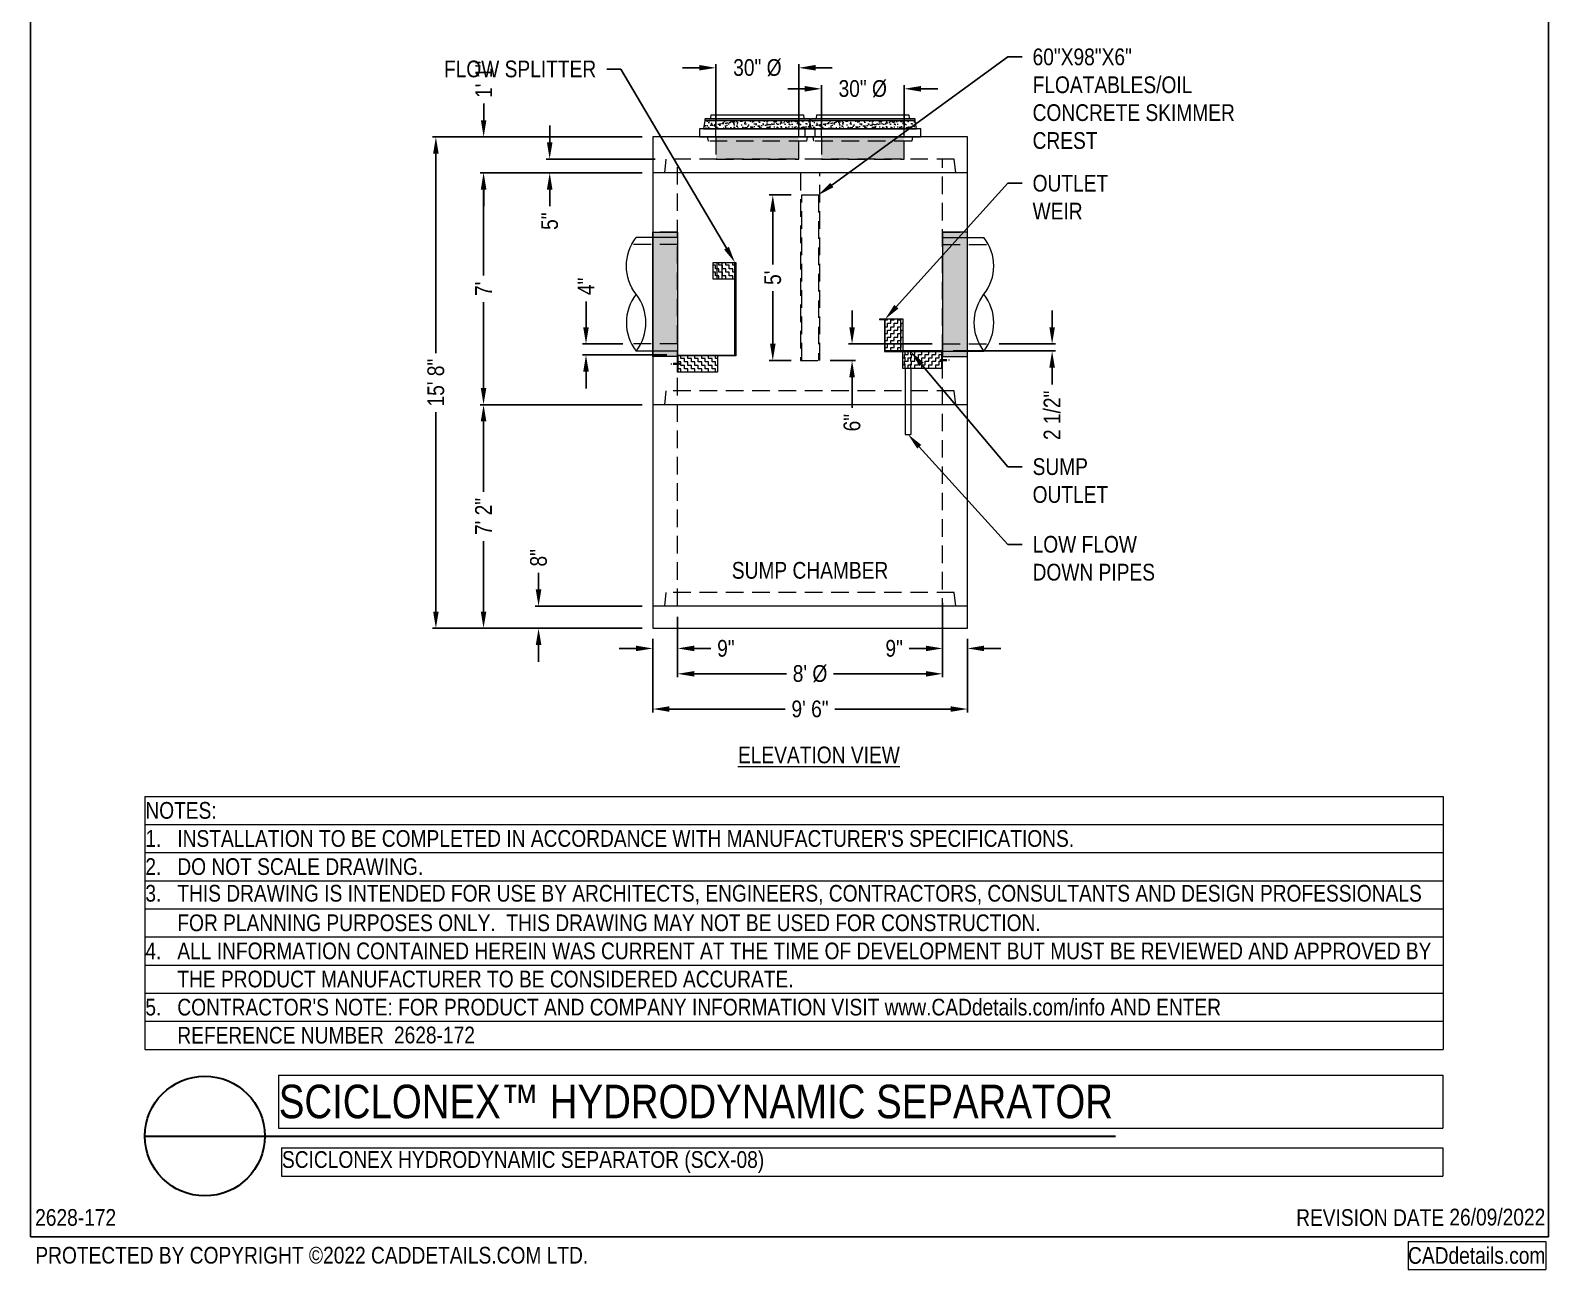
# Model space of a CAD drawing. Extents: x 0 to 216, y -5 to 280.
# Drawn here: x 0 to 216, y -4.7 to 171.7 of the extents above; entities that cross this region are included whole.
import ezdxf
from ezdxf import colors
from ezdxf.entities.mleader import LeaderData, LeaderLine
from ezdxf.math import Vec2, Vec3

# ---------------------------------------------------------------- set-up
doc = ezdxf.new("R2010")
doc.units = 0
doc.header["$LTSCALE"] = 10
doc.header["$MEASUREMENT"] = 0
doc.header["$PDMODE"] = 35
doc.linetypes.add('HIDDEN', pattern=[0.375, 0.25, -0.125])
doc.linetypes.add('HIDDEN2', pattern=[0.1875, 0.125, -0.0625])
doc.layers.get('0').update_dxf_attribs({"linetype": 'CONTINUOUS'})
doc.layers.get('Defpoints').update_dxf_attribs({"linetype": 'CONTINUOUS'})
for name, color, linetype in [('2628-LOGO$0$CADdetails-7-VERYFINE', 7, 'CONTINUOUS'), ('2628-LOGO$0$CADdetails-FRAME', 7, 'CONTINUOUS'), ('CADdetails-9-TITLEBLOCK', 7, 'CONTINUOUS')]:
    doc.layers.add(name, color=color, linetype=linetype)
for name, color, linetype, lineweight in [('CADdetails-1-ANNO', 41, 'CONTINUOUS', 5), ('CADdetails-2-HATCH', 8, 'CONTINUOUS', 5), ('CADdetails-3-HIDDEN', 11, 'HIDDEN', 5), ('CADdetails-4-LIGHT', 3, 'CONTINUOUS', 13), ('CADdetails-5-MEDIUM', 4, 'CONTINUOUS', 18), ('CADdetails-6-HEAVY', 6, 'CONTINUOUS', 30)]:
    doc.layers.add(name, color=color, linetype=linetype, lineweight=lineweight)
doc.styles.add('2628-LOGO$0$CADdetails-DIMENSIONS', font='ARIALN.TTF', dxfattribs={"height": 2.38})
doc.styles.add('2628-LOGO$0$CADdetails-NOTES', font='ARIALN.TTF', dxfattribs={"height": 2.38})
doc.styles.add('CADdetails-DETAILTITLE', font='ARIALN.TTF', dxfattribs={"height": 4.77})
doc.styles.add('CADdetails-DIMENSIONS', font='ARIALN.TTF', dxfattribs={"height": 2.38})
doc.styles.add('CADdetails-NOTES', font='ARIALN.TTF', dxfattribs={"height": 2.38})
doc.dimstyles.new('CADdetails-DIM', dxfattribs={"dimtxt": 2.38, "dimasz": 2.38, "dimexe": 0.5, "dimexo": 1.5, "dimgap": 1, "dimtad": 1, "dimzin": 0, "dimdsep": 46, "dimtxsty": 'CADdetails-DIMENSIONS', "dimcen": 1, "dimclrd": 256, "dimclre": 256, "dimclrt": 256, "dimadec": 0, "dimazin": 0, "dimtfac": 1, "dimtofl": 0, "dimtmove": 0, "dimatfit": 3, "dimfxl": 1, "dimtolj": 1, "dimtzin": 0, "dimarcsym": 0})

# ---------------------------------------------------------------- blocks, each defined once
blk = doc.blocks.new('*T23')
at = {"layer": 'Defpoints', "color": 8, "linetype": 'ByBlock', "lineweight": 0, "transparency": 16777216}
for p, q in [((0, 0), (184.71, 0)), ((0, 0), (0, -36)), ((184.71, 0), (184.71, -36)), ((0, -4), (184.71, -4)), ((0, -8), (184.71, -8)), ((0, -12), (184.71, -12)), ((0, -16), (184.71, -16)), ((0, -20), (184.71, -20)), ((0, -24), (184.71, -24)), ((0, -28), (184.71, -28)), ((0, -32), (184.71, -32)), ((0, -36), (184.71, -36))]:
    blk.add_line(p, q, dxfattribs=at)
at = {"layer": '2628-LOGO$0$CADdetails-FRAME', "transparency": 16777216, "char_height": 2.38, "width": 184.5948, "attachment_point": 4, "style": '2628-LOGO$0$CADdetails-NOTES'}
for s, insert in [('NOTES:', (0.06, -2)), ("1.   INSTALLATION TO BE COMPLETED IN ACCORDANCE WITH MANUFACTURER'S SPECIFICATIONS.", (0.06, -6)), ('2.   DO NOT SCALE DRAWING.', (0.06, -10)), ('3.   THIS DRAWING IS INTENDED FOR USE BY ARCHITECTS, ENGINEERS, CONTRACTORS, CONSULTANTS AND DESIGN PROFESSIONALS', (0.06, -14)), ('      FOR PLANNING PURPOSES ONLY.  THIS DRAWING MAY NOT BE USED FOR CONSTRUCTION.', (0.06, -18)), ('4.   ALL INFORMATION CONTAINED HEREIN WAS CURRENT AT THE TIME OF DEVELOPMENT BUT MUST BE REVIEWED AND APPROVED BY', (0.06, -22)), ('      THE PRODUCT MANUFACTURER TO BE CONSIDERED ACCURATE.', (0.06, -26)), ("5.   CONTRACTOR'S NOTE: FOR PRODUCT AND COMPANY INFORMATION VISIT www.CADdetails.com/info AND ENTER", (0.06, -30)), ('      REFERENCE NUMBER', (0.06, -34))]:
    blk.add_mtext(s, dxfattribs=dict(at, insert=insert))
blk = doc.blocks.new('*T24')
at = {"layer": 'Defpoints', "color": 8, "linetype": 'ByBlock', "lineweight": 0, "transparency": 16777216}
for p, q in [((0, 0), (19.6, 0)), ((0, 0), (0, -4)), ((19.6, 0), (19.6, -4)), ((0, -4), (19.6, -4))]:
    blk.add_line(p, q, dxfattribs=at)
at = {"layer": '2628-LOGO$0$CADdetails-7-VERYFINE', "transparency": 16777216, "insert": (19.54, -2), "char_height": 2.38, "width": 19.4793, "attachment_point": 6, "style": '2628-LOGO$0$CADdetails-NOTES'}
blk.add_mtext('CADdetails.com', dxfattribs=at)
blk = doc.blocks.new('2628-LOGO')
at = {"layer": '2628-LOGO$0$CADdetails-FRAME'}
for p, q in [((0, 0), (0, 280)), ((216, 280), (216, 0)), ((216, 0), (0, 0))]:
    blk.add_line(p, q, dxfattribs=at)
for name, p in [('*T23', (16.3, 62.65)), ('*T24', (196, -0.69))]:
    blk.add_blockref(name, p)
at = {"layer": '2628-LOGO$0$CADdetails-7-VERYFINE', "char_height": 2.38, "attachment_point": 1}
for s, width, gutter_width, insert, style in [('2628-172', 53.6533, 11.9, (51.73, 29.89), '2628-LOGO$0$CADdetails-NOTES'), ('2628-172', 53.6533, 11.9, (0.68, 3.93), '2628-LOGO$0$CADdetails-NOTES'), ('REVISION DATE', 24.5006, 11.9, (180.08, 3.91), '2628-LOGO$0$CADdetails-NOTES'), ('26/09/2022', 13.6761, 23.85, (201.88, 3.98), '2628-LOGO$0$CADdetails-DIMENSIONS')]:
    blk.add_mtext_dynamic_manual_height_columns(s, width=width, gutter_width=gutter_width, heights=[0], dxfattribs=dict(at, insert=insert, style=style))
at = {"layer": '2628-LOGO$0$CADdetails-7-VERYFINE', "insert": (0.71, -1.45), "char_height": 2.38, "width": 82.1295, "attachment_point": 1, "style": '2628-LOGO$0$CADdetails-NOTES'}
blk.add_mtext('PROTECTED BY COPYRIGHT ©2022 CADDETAILS.COM LTD.', dxfattribs=at)
blk.add_mtext('PROTECTED BY COPYRIGHT ©2022 CADDETAILS.COM LTD.', dxfattribs=at)
blk = doc.blocks.new('*T2')
at = {"layer": 'Defpoints', "color": 8, "linetype": 'ByBlock', "lineweight": 0, "transparency": 16777216}
for p, q in [((0, 0), (165.2, 0)), ((0, 0), (0, -4)), ((165.2, 0), (165.2, -4)), ((0, -4), (165.2, -4))]:
    blk.add_line(p, q, dxfattribs=at)
at = {"layer": 'CADdetails-5-MEDIUM', "transparency": 16777216, "insert": (0.06, -2), "char_height": 2.38, "width": 165.0809, "attachment_point": 4, "style": 'CADdetails-NOTES'}
blk.add_mtext('SCICLONEX HYDRODYNAMIC SEPARATOR (SCX-08)', dxfattribs=at)
blk = doc.blocks.new('*T3')
at = {"layer": 'Defpoints', "color": 8, "linetype": 'ByBlock', "lineweight": 0, "transparency": 16777216}
for p, q in [((0, 0), (165.65, 0)), ((0, 0), (0, -7.56)), ((165.65, 0), (165.65, -7.56)), ((0, -7.56), (165.65, -7.56))]:
    blk.add_line(p, q, dxfattribs=at)
at = {"layer": 'CADdetails-6-HEAVY', "transparency": 16777216, "insert": (0.06, -3.78), "char_height": 4.77, "width": 165.5323, "attachment_point": 4, "style": 'CADdetails-DETAILTITLE'}
blk.add_mtext('SCICLONEX™ HYDRODYNAMIC SEPARATOR', dxfattribs=at)
blk = doc.blocks.new('*D4')
at = {"layer": 'CADdetails-1-ANNO', "lineweight": -2, "transparency": 16777216}
for p, q in [((129.78, 90.19), (129.78, 79.6)), ((92.07, 88.22), (92.07, 79.6)), ((94.45, 80.1), (107.57, 80.1)), ((127.4, 80.1), (114.28, 80.1))]:
    blk.add_line(p, q, dxfattribs=at)
at = {"layer": 'CADdetails-1-ANNO', "transparency": 16777216}
for points in [[(94.45, 80.49), (94.45, 79.7), (92.07, 80.1)], [(127.4, 80.49), (127.4, 79.7), (129.78, 80.1)]]:
    blk.add_solid(points, dxfattribs=at)
at = {"layer": 'Defpoints', "color": 0, "transparency": 16777216}
for p in [(129.78, 91.69), (92.07, 89.72), (129.78, 80.1)]:
    blk.add_point(p, dxfattribs=at)
at = {"layer": 'CADdetails-1-ANNO', "transparency": 16777216, "insert": (110.92, 80.1), "char_height": 2.38, "attachment_point": 5, "style": 'CADdetails-DIMENSIONS'}
blk.add_mtext("\\A1;8' %%C", dxfattribs=at)
blk = doc.blocks.new('*D18')
at = {"layer": 'CADdetails-1-ANNO', "lineweight": -2, "transparency": 16777216}
for p, q in [((116.9, 129.42), (116.9, 131.8)), ((128.28, 127.04), (116.4, 127.04)), ((113.8, 124.68), (117.4, 124.68)), ((116.9, 122.3), (116.9, 117.97))]:
    blk.add_line(p, q, dxfattribs=at)
at = {"layer": 'CADdetails-1-ANNO', "transparency": 16777216}
for points in [[(116.51, 129.42), (117.3, 129.42), (116.9, 127.04)], [(116.51, 122.3), (117.3, 122.3), (116.9, 124.68)]]:
    blk.add_solid(points, dxfattribs=at)
at = {"layer": 'Defpoints', "color": 0, "transparency": 16777216}
for p in [(129.78, 127.04), (112.3, 124.68), (116.9, 124.68)]:
    blk.add_point(p, dxfattribs=at)
at = {"layer": 'CADdetails-1-ANNO', "transparency": 16777216, "insert": (116.9, 115.84), "char_height": 2.38, "attachment_point": 5, "rotation": 90, "style": 'CADdetails-DIMENSIONS'}
blk.add_mtext('\\A1;6"', dxfattribs=at)
blk = doc.blocks.new('*D5')
at = {"layer": 'CADdetails-1-ANNO', "lineweight": -2, "transparency": 16777216}
for p, q in [((79.05, 129.42), (79.05, 133.08)), ((84.29, 127.04), (78.55, 127.04)), ((90.57, 125.47), (78.55, 125.47)), ((79.05, 123.09), (79.05, 120.71))]:
    blk.add_line(p, q, dxfattribs=at)
at = {"layer": 'CADdetails-1-ANNO', "transparency": 16777216}
for points in [[(78.65, 129.42), (79.45, 129.42), (79.05, 127.04)], [(78.65, 123.09), (79.45, 123.09), (79.05, 125.47)]]:
    blk.add_solid(points, dxfattribs=at)
at = {"layer": 'Defpoints', "color": 0, "transparency": 16777216}
for p in [(79.05, 125.47), (85.79, 127.04), (92.07, 125.47)]:
    blk.add_point(p, dxfattribs=at)
at = {"layer": 'CADdetails-1-ANNO', "transparency": 16777216, "insert": (79.05, 135.24), "char_height": 2.38, "attachment_point": 5, "rotation": 90, "style": 'CADdetails-DIMENSIONS'}
blk.add_mtext('\\A1;4"', dxfattribs=at)
blk = doc.blocks.new('*D6')
at = {"layer": 'CADdetails-1-ANNO', "lineweight": -2, "transparency": 16777216}
for p, q in [((145.36, 129.42), (145.36, 131.8)), ((131.28, 126.05), (145.86, 126.05)), ((137.81, 127.04), (145.86, 127.04)), ((145.36, 123.67), (145.36, 121.29))]:
    blk.add_line(p, q, dxfattribs=at)
at = {"layer": 'CADdetails-1-ANNO', "transparency": 16777216}
for points in [[(144.97, 129.42), (145.76, 129.42), (145.36, 127.04)], [(144.97, 123.67), (145.76, 123.67), (145.36, 126.05)]]:
    blk.add_solid(points, dxfattribs=at)
at = {"layer": 'Defpoints', "color": 0, "transparency": 16777216}
for p in [(129.78, 126.05), (136.31, 127.04), (145.36, 126.05)]:
    blk.add_point(p, dxfattribs=at)
at = {"layer": 'CADdetails-1-ANNO', "transparency": 16777216, "insert": (145.36, 116.88), "char_height": 2.38, "attachment_point": 5, "rotation": 90, "style": 'CADdetails-DIMENSIONS'}
blk.add_mtext('\\A1;2 1/2"', dxfattribs=at)
blk = doc.blocks.new('*D7')
at = {"layer": 'CADdetails-1-ANNO', "lineweight": -2, "transparency": 16777216}
for p, q in [((87.04, 156.5), (57.19, 156.5)), ((57.69, 154.12), (57.69, 125.73)), ((57.69, 88.96), (57.69, 117.35)), ((87.04, 86.58), (57.19, 86.58))]:
    blk.add_line(p, q, dxfattribs=at)
at = {"layer": 'CADdetails-1-ANNO', "transparency": 16777216}
for points in [[(57.3, 154.12), (58.09, 154.12), (57.69, 156.5)], [(57.3, 88.96), (58.09, 88.96), (57.69, 86.58)]]:
    blk.add_solid(points, dxfattribs=at)
at = {"layer": 'Defpoints', "color": 0, "transparency": 16777216}
for p in [(88.54, 156.5), (57.69, 86.58), (88.54, 86.58)]:
    blk.add_point(p, dxfattribs=at)
at = {"layer": 'CADdetails-1-ANNO', "transparency": 16777216, "insert": (57.69, 121.54), "char_height": 2.38, "attachment_point": 5, "rotation": 90, "style": 'CADdetails-DIMENSIONS'}
blk.add_mtext('\\A1;15\' 8"', dxfattribs=at)
blk = doc.blocks.new('*D8')
at = {"layer": 'CADdetails-1-ANNO', "lineweight": -2, "transparency": 16777216}
for p, q in [((87.04, 151.39), (63.97, 151.39)), ((64.47, 149.01), (64.47, 136.78)), ((64.47, 120.78), (64.47, 133)), ((87.04, 118.4), (63.97, 118.4))]:
    blk.add_line(p, q, dxfattribs=at)
at = {"layer": 'CADdetails-1-ANNO', "transparency": 16777216}
for points in [[(64.08, 149.01), (64.87, 149.01), (64.47, 151.39)], [(64.08, 120.78), (64.87, 120.78), (64.47, 118.4)]]:
    blk.add_solid(points, dxfattribs=at)
at = {"layer": 'Defpoints', "color": 0, "transparency": 16777216}
for p in [(88.54, 151.39), (64.47, 118.4), (88.54, 118.4)]:
    blk.add_point(p, dxfattribs=at)
at = {"layer": 'CADdetails-1-ANNO', "transparency": 16777216, "insert": (64.47, 134.89), "char_height": 2.38, "attachment_point": 5, "rotation": 90, "style": 'CADdetails-DIMENSIONS'}
blk.add_mtext("\\A1;7'", dxfattribs=at)
blk = doc.blocks.new('*D9')
at = {"layer": 'CADdetails-1-ANNO', "lineweight": -2, "transparency": 16777216}
for p, q in [((87.04, 118.4), (63.97, 118.4)), ((64.47, 116.02), (64.47, 106)), ((64.47, 88.96), (64.47, 98.97)), ((87.04, 86.58), (63.97, 86.58))]:
    blk.add_line(p, q, dxfattribs=at)
at = {"layer": 'CADdetails-1-ANNO', "transparency": 16777216}
for points in [[(64.08, 116.02), (64.87, 116.02), (64.47, 118.4)], [(64.08, 88.96), (64.87, 88.96), (64.47, 86.58)]]:
    blk.add_solid(points, dxfattribs=at)
at = {"layer": 'Defpoints', "color": 0, "transparency": 16777216}
for p in [(64.47, 118.4), (88.54, 118.4), (88.54, 86.58)]:
    blk.add_point(p, dxfattribs=at)
at = {"layer": 'CADdetails-1-ANNO', "transparency": 16777216, "insert": (64.47, 102.49), "char_height": 2.38, "attachment_point": 5, "rotation": 90, "style": 'CADdetails-DIMENSIONS'}
blk.add_mtext('\\A1;7\' 2"', dxfattribs=at)
blk = doc.blocks.new('*D10')
at = {"layer": 'CADdetails-1-ANNO', "lineweight": -2, "transparency": 16777216}
for p, q in [((73.88, 155.73), (73.88, 158.11)), ((88.9, 153.35), (73.38, 153.35)), ((87.04, 151.39), (73.38, 151.39)), ((73.88, 149.01), (73.88, 146.63))]:
    blk.add_line(p, q, dxfattribs=at)
at = {"layer": 'CADdetails-1-ANNO', "transparency": 16777216}
for points in [[(73.49, 155.73), (74.28, 155.73), (73.88, 153.35)], [(73.49, 149.01), (74.28, 149.01), (73.88, 151.39)]]:
    blk.add_solid(points, dxfattribs=at)
at = {"layer": 'Defpoints', "color": 0, "transparency": 16777216}
for p in [(73.88, 153.35), (88.54, 151.39), (90.4, 153.35)]:
    blk.add_point(p, dxfattribs=at)
at = {"layer": 'CADdetails-1-ANNO', "transparency": 16777216, "insert": (73.88, 144.51), "char_height": 2.38, "attachment_point": 5, "rotation": 90, "style": 'CADdetails-DIMENSIONS'}
blk.add_mtext('\\A1;5"', dxfattribs=at)
blk = doc.blocks.new('*D11')
at = {"layer": 'CADdetails-1-ANNO', "lineweight": -2, "transparency": 16777216}
for p, q in [((72.3, 92.1), (72.3, 94.48)), ((87.04, 89.72), (71.8, 89.72)), ((87.04, 86.58), (71.8, 86.58)), ((72.3, 84.2), (72.3, 81.82))]:
    blk.add_line(p, q, dxfattribs=at)
at = {"layer": 'CADdetails-1-ANNO', "transparency": 16777216}
for points in [[(71.9, 92.1), (72.7, 92.1), (72.3, 89.72)], [(71.9, 84.2), (72.7, 84.2), (72.3, 86.58)]]:
    blk.add_solid(points, dxfattribs=at)
at = {"layer": 'Defpoints', "color": 0, "transparency": 16777216}
for p in [(72.3, 89.72), (88.54, 89.72), (88.54, 86.58)]:
    blk.add_point(p, dxfattribs=at)
at = {"layer": 'CADdetails-1-ANNO', "transparency": 16777216, "insert": (72.3, 96.61), "char_height": 2.38, "attachment_point": 5, "rotation": 90, "style": 'CADdetails-DIMENSIONS'}
blk.add_mtext('\\A1;8"', dxfattribs=at)
blk = doc.blocks.new('*D12')
at = {"layer": 'CADdetails-1-ANNO', "lineweight": -2, "transparency": 16777216}
for p, q in [((64.49, 158.88), (64.49, 161.26)), ((87.04, 156.5), (63.99, 156.5)), ((87.04, 151.39), (63.99, 151.39)), ((64.49, 149.01), (64.49, 146.63))]:
    blk.add_line(p, q, dxfattribs=at)
at = {"layer": 'CADdetails-1-ANNO', "transparency": 16777216}
for points in [[(64.09, 158.88), (64.88, 158.88), (64.49, 156.5)], [(64.09, 149.01), (64.88, 149.01), (64.49, 151.39)]]:
    blk.add_solid(points, dxfattribs=at)
at = {"layer": 'Defpoints', "color": 0, "transparency": 16777216}
for p in [(88.54, 156.5), (64.49, 151.39), (88.54, 151.39)]:
    blk.add_point(p, dxfattribs=at)
at = {"layer": 'CADdetails-1-ANNO', "transparency": 16777216, "insert": (64.49, 164.69), "char_height": 2.38, "attachment_point": 5, "rotation": 90, "style": 'CADdetails-DIMENSIONS'}
blk.add_mtext('\\A1;1\' 1"', dxfattribs=at)
blk = doc.blocks.new('*D13')
at = {"layer": 'CADdetails-1-ANNO', "lineweight": -2, "transparency": 16777216}
for p, q in [((108.25, 148.25), (105.12, 148.25)), ((105.62, 145.87), (105.62, 138.36)), ((105.62, 127.06), (105.62, 134.57)), ((108.25, 124.68), (105.12, 124.68))]:
    blk.add_line(p, q, dxfattribs=at)
at = {"layer": 'CADdetails-1-ANNO', "transparency": 16777216}
for points in [[(105.23, 145.87), (106.02, 145.87), (105.62, 148.25)], [(105.23, 127.06), (106.02, 127.06), (105.62, 124.68)]]:
    blk.add_solid(points, dxfattribs=at)
at = {"layer": 'Defpoints', "color": 0, "transparency": 16777216}
for p in [(109.75, 148.25), (105.62, 124.68), (109.75, 124.68)]:
    blk.add_point(p, dxfattribs=at)
at = {"layer": 'CADdetails-1-ANNO', "transparency": 16777216, "insert": (105.62, 136.46), "char_height": 2.38, "attachment_point": 5, "rotation": 90, "style": 'CADdetails-DIMENSIONS'}
blk.add_mtext("\\A1;5'", dxfattribs=at)
blk = doc.blocks.new('*D16')
at = {"layer": 'CADdetails-1-ANNO', "lineweight": -2, "transparency": 16777216}
for p, q in [((88.54, 85.08), (88.54, 74.59)), ((133.31, 85.08), (133.31, 74.59)), ((90.92, 75.09), (107.4, 75.09)), ((130.93, 75.09), (114.45, 75.09))]:
    blk.add_line(p, q, dxfattribs=at)
at = {"layer": 'CADdetails-1-ANNO', "transparency": 16777216}
for points in [[(90.92, 75.48), (90.92, 74.69), (88.54, 75.09)], [(130.93, 75.48), (130.93, 74.69), (133.31, 75.09)]]:
    blk.add_solid(points, dxfattribs=at)
at = {"layer": 'Defpoints', "color": 0, "transparency": 16777216}
for p in [(88.54, 86.58), (133.31, 86.58), (133.31, 75.09)]:
    blk.add_point(p, dxfattribs=at)
at = {"layer": 'CADdetails-1-ANNO', "transparency": 16777216, "insert": (110.92, 75.09), "char_height": 2.38, "attachment_point": 5, "style": 'CADdetails-DIMENSIONS'}
blk.add_mtext('\\A1;9\' 6" ', dxfattribs=at)
blk = doc.blocks.new('*D17')
at = {"layer": 'CADdetails-1-ANNO', "lineweight": -2, "transparency": 16777216}
for p, q in [((88.54, 85.08), (88.54, 83.21)), ((92.07, 85.08), (92.07, 83.21)), ((86.16, 83.71), (83.78, 83.71)), ((94.45, 83.71), (96.83, 83.71))]:
    blk.add_line(p, q, dxfattribs=at)
at = {"layer": 'CADdetails-1-ANNO', "transparency": 16777216}
for points in [[(86.16, 84.11), (86.16, 83.32), (88.54, 83.71)], [(94.45, 84.11), (94.45, 83.32), (92.07, 83.71)]]:
    blk.add_solid(points, dxfattribs=at)
at = {"layer": 'Defpoints', "color": 0, "transparency": 16777216}
for p in [(88.54, 86.58), (92.07, 86.58), (92.07, 83.71)]:
    blk.add_point(p, dxfattribs=at)
at = {"layer": 'CADdetails-1-ANNO', "transparency": 16777216, "insert": (98.95, 83.71), "char_height": 2.38, "attachment_point": 5, "style": 'CADdetails-DIMENSIONS'}
blk.add_mtext('\\A1;9"', dxfattribs=at)
blk = doc.blocks.new('*D19')
at = {"layer": 'CADdetails-1-ANNO', "lineweight": -2, "transparency": 16777216}
for p, q in [((129.78, 85.08), (129.78, 83.21)), ((133.31, 85.08), (133.31, 83.21)), ((127.4, 83.71), (125.02, 83.71)), ((135.69, 83.71), (138.07, 83.71))]:
    blk.add_line(p, q, dxfattribs=at)
at = {"layer": 'CADdetails-1-ANNO', "transparency": 16777216}
for points in [[(127.4, 84.11), (127.4, 83.32), (129.78, 83.71)], [(135.69, 84.11), (135.69, 83.32), (133.31, 83.71)]]:
    blk.add_solid(points, dxfattribs=at)
at = {"layer": 'Defpoints', "color": 0, "transparency": 16777216}
for p in [(129.78, 86.58), (133.31, 86.58), (129.78, 83.71)]:
    blk.add_point(p, dxfattribs=at)
at = {"layer": 'CADdetails-1-ANNO', "transparency": 16777216, "insert": (122.89, 83.71), "char_height": 2.38, "attachment_point": 5, "style": 'CADdetails-DIMENSIONS'}
blk.add_mtext('\\A1;9"', dxfattribs=at)
blk = doc.blocks.new('*D20')
at = {"layer": 'CADdetails-1-ANNO', "lineweight": -2, "transparency": 16777216}
for p, q in [((95.15, 166.34), (92.77, 166.34)), ((97.53, 158), (97.53, 166.84)), ((109.32, 158), (109.32, 166.84)), ((111.7, 166.34), (114.08, 166.34))]:
    blk.add_line(p, q, dxfattribs=at)
at = {"layer": 'CADdetails-1-ANNO', "transparency": 16777216}
for points in [[(95.15, 166.74), (95.15, 165.95), (97.53, 166.34)], [(111.7, 166.74), (111.7, 165.95), (109.32, 166.34)]]:
    blk.add_solid(points, dxfattribs=at)
at = {"layer": 'Defpoints', "color": 0, "transparency": 16777216}
for p in [(97.53, 166.34), (97.53, 156.5), (109.32, 156.5)]:
    blk.add_point(p, dxfattribs=at)
at = {"layer": 'CADdetails-1-ANNO', "transparency": 16777216, "insert": (103.43, 166.34), "char_height": 2.38, "attachment_point": 5, "style": 'CADdetails-DIMENSIONS'}
blk.add_mtext('\\A1;30" %%C', dxfattribs=at)
blk = doc.blocks.new('*D21')
at = {"layer": 'CADdetails-1-ANNO', "lineweight": -2, "transparency": 16777216}
for p, q in [((110.15, 163.35), (107.77, 163.35)), ((112.53, 158), (112.53, 163.85)), ((124.32, 158), (124.32, 163.85)), ((126.7, 163.35), (129.08, 163.35))]:
    blk.add_line(p, q, dxfattribs=at)
at = {"layer": 'CADdetails-1-ANNO', "transparency": 16777216}
for points in [[(110.15, 163.75), (110.15, 162.95), (112.53, 163.35)], [(126.7, 163.75), (126.7, 162.95), (124.32, 163.35)]]:
    blk.add_solid(points, dxfattribs=at)
at = {"layer": 'Defpoints', "color": 0, "transparency": 16777216}
for p in [(112.53, 163.35), (112.53, 156.5), (124.32, 156.5)]:
    blk.add_point(p, dxfattribs=at)
at = {"layer": 'CADdetails-1-ANNO', "transparency": 16777216, "insert": (118.42, 163.35), "char_height": 2.38, "attachment_point": 5, "style": 'CADdetails-DIMENSIONS'}
blk.add_mtext('\\A1;30" %%C', dxfattribs=at)

msp = doc.modelspace()

# ---------------------------------------------------------------- hatches: boundary and pattern name
at = {"layer": 'CADdetails-2-HATCH'}
h = msp.add_hatch(dxfattribs=at)
h.set_pattern_fill('AR-SAND', color=256, scale=0.392789)
h.set_pattern_definition([(37.5, (103.4253, 152.9606), (-0.024743, 0.756834), [0, -0.59704, 0, -0.66774, 0, -0.63828]), (7.5, (103.4253, 152.9606), (0.69515, 1.10851), [0, -0.322087, 0, -0.53812, 0, -0.206214]), (327.5, (102.94216, 152.9606), (1.2232, 0.002223), [0, -0.196394, 0, -0.70702, 0, -0.923053]), (317.5, (102.9422, 152.9606), (1.18077, 0.34474), [0, -0.098197, 0, -0.46349, 0, -0.530265])])
h.paths.add_polyline_path([(95.766, 157.674), (111.085, 157.674), (110.888, 158.852), (95.962, 158.852)])
h = msp.add_hatch(dxfattribs=at)
h.set_pattern_fill('AR-SAND', color=256, scale=0.392789)
h.set_pattern_definition([(37.5, (118.42344, 152.9606), (-0.024743, 0.756834), [0, -0.59704, 0, -0.66774, 0, -0.63828]), (7.5, (118.4234, 152.9606), (0.69515, 1.10851), [0, -0.322087, 0, -0.53812, 0, -0.206214]), (327.5, (117.9403, 152.9606), (1.2232, 0.002223), [0, -0.196394, 0, -0.70702, 0, -0.923053]), (317.5, (117.9403, 152.9606), (1.18077, 0.34474), [0, -0.098197, 0, -0.46349, 0, -0.530265])])
h.paths.add_polyline_path([(110.764, 157.674), (126.083, 157.674), (125.886, 158.852), (110.96, 158.852)])
h = msp.add_hatch(color=256, dxfattribs=at)
h.dxf.hatch_style = 1
h.paths.add_polyline_path([(109.317, 153.353), (109.317, 156.496), (97.533, 156.496), (97.533, 153.353)])
h = msp.add_hatch(color=256, dxfattribs=at)
h.dxf.hatch_style = 1
h.paths.add_polyline_path([(124.315, 153.353), (124.315, 156.496), (112.532, 156.496), (112.532, 153.353)])
h = msp.add_hatch(color=256, dxfattribs=at)
h.dxf.hatch_style = 1
h.paths.add_polyline_path([(92.071, 125.269), (88.535, 125.269), (88.535, 142.944), (92.071, 142.944)])
h = msp.add_hatch(color=256, dxfattribs=at)
h.dxf.hatch_style = 1
h.paths.add_polyline_path([(129.778, 125.269), (133.313, 125.269), (133.313, 142.944), (129.778, 142.944)])
h = msp.add_hatch(dxfattribs=at)
h.set_pattern_fill('ZIGZAG', color=256, scale=3.927885, angle=90)
h.set_pattern_definition([(90, (92.0705, 125.4654), (-0.490986, 0.490986), [0.490986, -0.490986]), (180, (92.0705, 125.9564), (-0.490986, -0.490986), [0.490986, -0.490986])])
h.paths.add_polyline_path([(97.764, 125.367), (92.169, 125.367), (92.169, 124.262), (92.365, 124.262), (92.365, 124.115), (92.169, 124.115), (92.169, 123.01), (97.764, 123.01)])
h.paths.add_polyline_path([(97.692, 138.624), (97.123, 138.624), (97.123, 136.267), (97.692, 136.267)])
h.paths.add_polyline_path([(98.354, 138.624), (97.692, 138.624), (97.692, 136.267), (98.354, 136.267)])
h.paths.add_polyline_path([(100.245, 138.624), (98.354, 138.624), (98.354, 136.267), (100.245, 136.267)])
h = msp.add_hatch(dxfattribs=at)
h.set_pattern_fill('ZIGZAG', color=256, scale=3.927885)
h.set_pattern_definition([(0, (129.7782, 126.0546), (0.490986, 0.490986), [0.490986, -0.490986]), (90, (130.2692, 126.0546), (-0.490986, 0.490986), [0.490986, -0.490986])])
h.paths.add_polyline_path([(123.792, 130.572), (121.603, 130.572), (121.603, 126.055), (123.792, 126.055)])
h.paths.add_polyline_path([(124.157, 130.572), (123.792, 130.572), (123.792, 126.055), (124.157, 126.055)])
h.paths.add_polyline_path([(129.484, 124.852), (129.68, 124.852), (129.68, 125.956), (124.084, 125.956), (124.084, 123.6), (129.68, 123.6), (129.68, 124.704), (129.484, 124.704)])

# ---------------------------------------------------------------- linework, layer by layer
for p, q in [((95.177, 156.496), (111.674, 156.496)), ((110.175, 156.496), (126.672, 156.496))]:
    msp.add_line(p, q)
for points in [[(95.766, 157.674), (111.085, 157.674), (110.888, 158.852), (95.962, 158.852)], [(110.764, 157.674), (126.083, 157.674), (125.886, 158.852), (110.96, 158.852)]]:
    msp.add_lwpolyline(points, close=True, dxfattribs=at)
at = {"layer": 'CADdetails-3-HIDDEN'}
for p, q in [((97.533, 157.674), (97.533, 158.852)), ((109.317, 157.674), (109.317, 158.852)), ((112.532, 157.674), (112.532, 158.852)), ((124.315, 157.674), (124.315, 158.852)), ((97.533, 156.496), (97.533, 157.674)), ((109.317, 156.496), (109.317, 157.674)), ((112.532, 156.496), (112.532, 157.674)), ((124.315, 156.496), (124.315, 157.674)), ((92.071, 89.722), (92.071, 153.353)), ((109.55, 151.389), (109.55, 124.68)), ((112.299, 124.68), (112.299, 151.389)), ((129.778, 84.615), (129.778, 153.353)), ((92.071, 142.944), (88.535, 142.944)), ((129.778, 142.944), (133.313, 142.944)), ((92.071, 141.177), (85.537, 141.177)), ((129.778, 141.177), (136.312, 141.177)), ((92.071, 127.037), (85.537, 127.037)), ((129.778, 127.037), (136.312, 127.037)), ((92.071, 125.269), (88.535, 125.269)), ((109.55, 124.68), (112.299, 124.68)), ((129.778, 125.269), (133.313, 125.269))]:
    msp.add_line(p, q, dxfattribs=at)
for points in [[(110.495, 156.496), (110.397, 155.907), (96.453, 155.907), (96.355, 156.496)], [(125.494, 156.496), (125.395, 155.907), (111.451, 155.907), (111.353, 156.496)], [(131.644, 151.389), (131.447, 153.353), (90.402, 153.353), (90.205, 151.389)], [(109.746, 124.68), (109.746, 148.247), (112.103, 148.247), (112.103, 124.68)], [(131.644, 118.395), (131.447, 120.359), (90.402, 120.359), (90.205, 118.395)], [(131.644, 89.722), (131.447, 91.686), (90.402, 91.686), (90.205, 89.722)]]:
    msp.add_lwpolyline(points, dxfattribs=at)
for points in [[(109.317, 153.353), (109.317, 156.496), (97.533, 156.496), (97.533, 153.353)], [(124.315, 153.353), (124.315, 156.496), (112.532, 156.496), (112.532, 153.353)]]:
    msp.add_lwpolyline(points, close=True, dxfattribs=at)
at = {"layer": 'CADdetails-4-LIGHT'}
for p, q in [((92.071, 142.179), (86.179, 142.179)), ((129.778, 142.179), (135.67, 142.179)), ((97.123, 136.267), (97.123, 138.624)), ((97.123, 138.624), (100.344, 138.624)), ((97.123, 136.267), (97.123, 138.624)), ((97.123, 138.624), (100.344, 138.624)), ((97.692, 136.267), (97.692, 138.624)), ((97.692, 136.267), (97.692, 138.624)), ((98.354, 138.624), (98.354, 136.267)), ((98.354, 138.624), (98.354, 136.267)), ((100.245, 125.465), (100.245, 138.624)), ((100.245, 125.465), (100.245, 138.624)), ((100.344, 138.624), (100.344, 125.367)), ((100.344, 138.624), (100.344, 125.367)), ((100.245, 136.267), (97.123, 136.267)), ((100.245, 136.267), (97.123, 136.267)), ((124.157, 130.572), (120.818, 130.572)), ((121.505, 130.473), (120.818, 130.473)), ((121.505, 130.473), (121.505, 125.956)), ((121.505, 130.473), (121.505, 125.956)), ((121.603, 126.055), (121.603, 130.572)), ((121.603, 126.055), (121.603, 130.473)), ((123.792, 130.572), (123.792, 126.055)), ((123.792, 130.473), (123.792, 126.055)), ((124.157, 126.055), (124.157, 130.572)), ((124.157, 126.055), (124.157, 130.473)), ((92.071, 126.035), (86.179, 126.035)), ((92.071, 123.01), (92.071, 125.465)), ((92.071, 125.465), (100.245, 125.465)), ((92.071, 123.01), (92.071, 125.465)), ((92.071, 125.465), (100.245, 125.465)), ((100.344, 125.367), (92.169, 125.367)), ((92.169, 123.01), (92.169, 125.367)), ((100.344, 125.367), (92.169, 125.367)), ((92.169, 123.01), (92.169, 125.367)), ((97.764, 125.367), (97.764, 123.01)), ((97.764, 125.367), (97.764, 123.01)), ((121.505, 125.956), (129.68, 125.956)), ((121.505, 125.956), (129.68, 125.956)), ((129.778, 126.055), (121.603, 126.055)), ((129.778, 126.055), (121.603, 126.055)), ((124.084, 125.956), (124.084, 123.6)), ((124.084, 125.956), (124.084, 123.6)), ((124.468, 126.055), (124.468, 125.956)), ((125.254, 126.055), (125.254, 125.956)), ((129.68, 123.6), (129.68, 125.956)), ((129.68, 123.6), (129.68, 125.956)), ((129.778, 123.6), (129.778, 126.055)), ((129.778, 123.6), (129.778, 126.055)), ((129.778, 126.035), (135.67, 126.035)), ((91.187, 124.262), (91.187, 124.115)), ((91.187, 124.262), (91.187, 124.115)), ((92.365, 124.262), (92.169, 124.262)), ((92.365, 124.262), (92.169, 124.262)), ((92.365, 124.115), (92.169, 124.115)), ((92.365, 124.115), (92.169, 124.115)), ((92.365, 124.115), (92.365, 124.262)), ((92.365, 124.115), (92.365, 124.262)), ((124.084, 123.6), (129.778, 123.6)), ((124.084, 123.6), (129.778, 123.6)), ((124.468, 123.6), (124.468, 114.173)), ((125.254, 123.6), (125.254, 114.173)), ((129.484, 124.852), (129.68, 124.852)), ((129.484, 124.704), (129.484, 124.852)), ((129.484, 124.852), (129.68, 124.852)), ((129.484, 124.704), (129.484, 124.852)), ((129.484, 124.704), (129.68, 124.704)), ((129.484, 124.704), (129.68, 124.704)), ((130.662, 124.852), (130.662, 124.704)), ((130.662, 124.852), (130.662, 124.704)), ((97.764, 123.01), (92.071, 123.01)), ((97.764, 123.01), (92.071, 123.01))]:
    msp.add_line(p, q, dxfattribs=at)
at = {"layer": 'CADdetails-4-LIGHT', "linetype": 'HIDDEN2', "ltscale": 0.5}
for p, q in [((124.468, 123.6), (124.468, 125.956)), ((125.254, 123.6), (125.254, 125.956)), ((92.071, 124.262), (91.187, 124.262)), ((92.071, 124.262), (91.187, 124.262)), ((92.071, 124.115), (91.187, 124.115)), ((92.071, 124.115), (91.187, 124.115)), ((129.778, 124.852), (130.662, 124.852)), ((129.778, 124.852), (130.662, 124.852)), ((129.778, 124.704), (130.662, 124.704)), ((129.778, 124.704), (130.662, 124.704))]:
    msp.add_line(p, q, dxfattribs=at)
at = {"layer": 'CADdetails-4-LIGHT'}
for points in [[(95.976, 159.008), (95.962, 158.852), (110.888, 158.852), (110.875, 159.008, 0.3888787), (110.777, 159.098), (96.074, 159.098, 0.3888787)], [(110.974, 159.008), (110.96, 158.852), (125.886, 158.852), (125.873, 159.008, 0.3888787), (125.775, 159.098), (111.072, 159.098, 0.3888787)]]:
    msp.add_lwpolyline(points, format="xyb", close=True, dxfattribs=at)
for points in [[(96.682, 159.098, 0.4040262), (96.829, 159.24), (96.87, 159.614, -0.4040262), (96.894, 159.638), (109.956, 159.638, -0.4040262), (109.981, 159.614), (110.021, 159.24, 0.4040262), (110.168, 159.098)], [(111.68, 159.098, 0.4040262), (111.827, 159.24), (111.868, 159.614, -0.4040262), (111.892, 159.638), (124.954, 159.638, -0.4040262), (124.979, 159.614), (125.019, 159.24, 0.4040262), (125.167, 159.098)], [(86.179, 126.035, 0.3428571), (86.179, 134.107, -0.3428571), (86.179, 142.179)], [(135.67, 126.035, -0.3428571), (135.67, 134.107, 0.3428571), (135.67, 142.179)]]:
    msp.add_lwpolyline(points, format="xyb", dxfattribs=at)
for points in [[(120.818, 130.572), (120.818, 130.473)], [(124.468, 114.173), (125.254, 114.173)]]:
    msp.add_lwpolyline(points, dxfattribs=at)
for centre, start, end in [((91.373, 130.071), 142.15071, 217.84929), ((130.476, 130.071), 322.15071, 37.84929)]:
    msp.add_arc(centre, 6.578, start, end, dxfattribs=at)
at = {"layer": 'CADdetails-5-MEDIUM'}
for p, q in [((133.313, 156.496), (88.535, 156.496)), ((88.535, 156.496), (88.535, 86.579)), ((133.313, 86.579), (133.313, 156.496)), ((133.313, 151.389), (88.535, 151.389)), ((133.313, 118.395), (88.535, 118.395)), ((133.313, 89.722), (88.535, 89.722)), ((88.535, 86.579), (133.313, 86.579))]:
    msp.add_line(p, q, dxfattribs=at)
for points in [[(95.177, 156.496), (111.674, 156.496), (111.674, 157.674), (95.177, 157.674)], [(110.175, 156.496), (126.672, 156.496), (126.672, 157.674), (110.175, 157.674)], [(92.071, 125.269), (88.535, 125.269), (88.535, 142.944), (92.071, 142.944)], [(129.778, 125.269), (133.313, 125.269), (133.313, 142.944), (129.778, 142.944)]]:
    msp.add_lwpolyline(points, close=True, dxfattribs=at)
at = {"layer": 'CADdetails-6-HEAVY'}
msp.add_line((16.299, 14.322), (154.378, 14.322), dxfattribs=at)
msp.add_circle((24.826, 14.322), 8.527, dxfattribs=at)

# ---------------------------------------------------------------- block references
for name, p in [('*T3', (35.283, 22.987)), ('*T2', (35.735, 12.622))]:
    msp.add_blockref(name, p)
at = {"layer": 'CADdetails-9-TITLEBLOCK'}
msp.add_blockref('2628-LOGO', (0, 0), dxfattribs=at)

# ---------------------------------------------------------------- texts
at = {"layer": 'CADdetails-1-ANNO', "insert": (110.924, 96.016), "char_height": 2.38, "width": 45.54415, "attachment_point": 2, "style": 'CADdetails-NOTES'}
msp.add_mtext('\\A1;SUMP CHAMBER', dxfattribs=at)
at = {"layer": 'CADdetails-1-ANNO', "insert": (112.185, 69.745), "char_height": 2.38, "attachment_point": 2, "style": 'CADdetails-NOTES'}
msp.add_mtext_dynamic_manual_height_columns('{\\LELEVATION VIEW}', width=45.54415, gutter_width=11.9, heights=[0], dxfattribs=at)

# ---------------------------------------------------------------- dimensions: what is measured, and where the dimension line sits
at = {"layer": 'CADdetails-1-ANNO'}
for base, p1, p2, text, picture, middle in [((97.533, 166.344), (109.317, 156.496), (97.533, 156.496), '30" %%C', '*D20', (103.425, 166.344)), ((112.532, 163.35), (124.315, 156.496), (112.532, 156.496), '30" %%C', '*D21', (118.423, 163.35)), ((92.071, 83.715), (88.535, 86.579), (92.071, 86.579), '9"', '*D17', (98.954, 83.715)), ((133.313, 75.087), (88.535, 86.579), (133.313, 86.579), '9\' 6" ', '*D16', (110.924, 75.087)), ((129.778, 83.715), (133.313, 86.579), (129.778, 86.579), '9"', '*D19', (122.895, 83.715))]:
    dim = msp.add_linear_dim(base=base, p1=p1, p2=p2, text=text, dimstyle='CADdetails-DIM', override={"dimtad": 0}, dxfattribs=at)
    dim.commit()
    dim.dimension.update_dxf_attribs({"geometry": picture, "text_midpoint": middle})
for base, p1, p2, angle, text, picture, middle in [((64.487, 151.389), (88.535, 156.496), (88.535, 151.389), 90, '1\' 1"', '*D12', (64.487, 164.686)), ((73.882, 153.353), (88.535, 151.389), (90.402, 153.353), 90, '5"', '*D10', (73.882, 144.506)), ((79.049, 125.465), (85.792, 127.037), (92.071, 125.465), 270, '4"', '*D5', (79.049, 135.239)), ((116.902, 124.68), (129.778, 127.037), (112.299, 124.68), 90, '6"', '*D18', (116.902, 115.836)), ((145.362, 126.055), (136.312, 127.037), (129.778, 126.055), 270, '2 1/2"', '*D6', (145.362, 116.88)), ((64.474, 118.395), (88.535, 86.579), (88.535, 118.395), 270, '7\' 2"', '*D9', (64.474, 102.487)), ((72.299, 89.722), (88.535, 86.579), (88.535, 89.722), 90, '8"', '*D11', (72.299, 96.605))]:
    dim = msp.add_linear_dim(base=base, p1=p1, p2=p2, angle=angle, text=text, dimstyle='CADdetails-DIM', override={"dimtad": 0}, dxfattribs=at)
    dim.commit()
    dim.dimension.update_dxf_attribs({"geometry": picture, "text_midpoint": middle, "dimtype": 160})
for base, p1, p2, angle, text, picture, middle in [((57.694, 86.579), (88.535, 156.496), (88.535, 86.579), 90, '15\' 8"', '*D7', (57.694, 121.538)), ((64.474, 118.395), (88.535, 151.389), (88.535, 118.395), 90, "7'", '*D8', (64.474, 134.892)), ((105.622, 124.68), (109.746, 148.247), (109.746, 124.68), 270, "5'", '*D13', (105.622, 136.463)), ((129.778, 80.098), (92.071, 89.722), (129.778, 91.686), 180, "8' %%C", '*D4', (110.924, 80.098))]:
    dim = msp.add_linear_dim(base=base, p1=p1, p2=p2, angle=angle, text=text, dimstyle='CADdetails-DIM', override={"dimtad": 0}, dxfattribs=at)
    dim.commit()
    dim.dimension.update_dxf_attribs({"geometry": picture, "text_midpoint": middle})

# ---------------------------------------------------------------- leaders
ml = msp.add_multileader_mtext('Standard', dxfattribs=at)
ml.set_content('60"X98"X6" FLOATABLES/OIL\\P\\pxql;CONCRETE SKIMMER\\PCREST', color=256, style='CADdetails-DIMENSIONS')
ml.set_leader_properties()
ml.build(insert=Vec2(0, 0))
ml.multileader.update_dxf_attribs({"dogleg_length": 2, "arrow_head_size": 2.38})
ctx = ml.context
ctx.base_point, ctx.char_height, ctx.arrow_head_size, ctx.landing_gap_size, ctx.plane_origin = Vec3(141.085, 167.877), 2.38, 2.38, 1.5, Vec3(115.062, 98.157)
notes = []
notes.append((ctx, [(0, (1, 1, 0), (139.085, 167.877), (1, 0), 2, [(0, [(112.103, 148.247)], 0, [])])]))
ctx.mtext.insert, ctx.mtext.width, ctx.mtext.flow_direction = Vec3(142.585, 169.088), 35.04138, 5
ml = msp.add_multileader_mtext('Standard', dxfattribs=at)
ml.set_content('FLOW SPLITTER', color=256, style='CADdetails-DIMENSIONS')
ml.set_leader_properties()
ml.build(insert=Vec2(0, 0))
ml.multileader.update_dxf_attribs({"dogleg_length": 2, "arrow_head_size": 2.38})
ctx = ml.context
ctx.base_point, ctx.char_height, ctx.arrow_head_size, ctx.landing_gap_size, ctx.plane_origin = Vec3(66.129, 166.158), 2.38, 2.38, 1.5, Vec3(115.062, 130.35)
ctx.text_align_type = 2
notes.append((ctx, [(1, (1, 1, 0), (83.997, 166.158), (-1, 0), 2, [(0, [(100.245, 138.624)], 0, [])])]))
ctx.mtext.insert, ctx.mtext.width, ctx.mtext.alignment, ctx.mtext.flow_direction = Vec3(80.497, 167.369), 21.39727, 3, 5
ml = msp.add_multileader_mtext('Standard', dxfattribs=at)
ml.set_content('OUTLET\\PWEIR', color=256, style='CADdetails-DIMENSIONS')
ml.set_leader_properties()
ml.build(insert=Vec2(0, 0))
ml.multileader.update_dxf_attribs({"dogleg_length": 2, "arrow_head_size": 2.38})
ctx = ml.context
ctx.base_point, ctx.char_height, ctx.arrow_head_size, ctx.landing_gap_size, ctx.plane_origin = Vec3(141.085, 149.917), 2.38, 2.38, 1.5, Vec3(106.787, 132.707)
notes.append((ctx, [(1, (1, 1, 0), (139.085, 149.917), (1, 0), 2, [(0, [(121.603, 130.572)], 0, [])])]))
ctx.mtext.insert, ctx.mtext.flow_direction = Vec3(142.585, 151.107), 5
ml = msp.add_multileader_mtext('Standard', dxfattribs=at)
ml.set_content('SUMP\\POUTLET', color=256, style='CADdetails-DIMENSIONS')
ml.set_leader_properties()
ml.build(insert=Vec2(0, 0))
ml.multileader.update_dxf_attribs({"dogleg_length": 2, "arrow_head_size": 2.38})
ctx = ml.context
ctx.base_point, ctx.char_height, ctx.arrow_head_size, ctx.landing_gap_size, ctx.plane_origin = Vec3(141.085, 109.565), 2.38, 2.38, 1.5, Vec3(106.787, 98.157)
notes.append((ctx, [(1, (1, 1, 0), (139.085, 109.565), (1, 0), 2, [(0, [(125.254, 125.956)], 0, [])])]))
ctx.mtext.insert, ctx.mtext.flow_direction = Vec3(142.585, 110.775), 5
ml = msp.add_multileader_mtext('Standard', dxfattribs=at)
ml.set_content('LOW FLOW DOWN PIPES', color=256, style='CADdetails-DIMENSIONS')
ml.set_leader_properties()
ml.build(insert=Vec2(0, 0))
ml.multileader.update_dxf_attribs({"dogleg_length": 2, "arrow_head_size": 2.38})
ctx = ml.context
ctx.base_point, ctx.char_height, ctx.arrow_head_size, ctx.landing_gap_size, ctx.plane_origin = Vec3(141.085, 98.515), 2.38, 2.38, 1.5, Vec3(112.429, 108.297)
notes.append((ctx, [(1, (1, 1, 0), (139.085, 98.515), (1, 0), 2, [(0, [(124.861, 114.173)], 0, [])])]))
ctx.mtext.insert, ctx.mtext.width, ctx.mtext.flow_direction = Vec3(142.585, 99.725), 23.51228, 5
for ctx, leaders in notes:
    for number, flags, end, landing, length, lines in leaders:
        leader = LeaderData()
        leader.index, (leader.has_last_leader_line, leader.has_dogleg_vector, leader.attachment_direction) = number, flags
        leader.last_leader_point, leader.dogleg_vector, leader.dogleg_length = Vec3(end), Vec3(landing), length
        for number, points, colour, breaks in lines:
            line = LeaderLine()
            line.index, line.vertices, line.color, line.breaks = number, Vec3.list(points), colors.encode_raw_color(colour), breaks
            leader.lines.append(line)
        ctx.leaders.append(leader)

doc.saveas('drawing.dxf')
